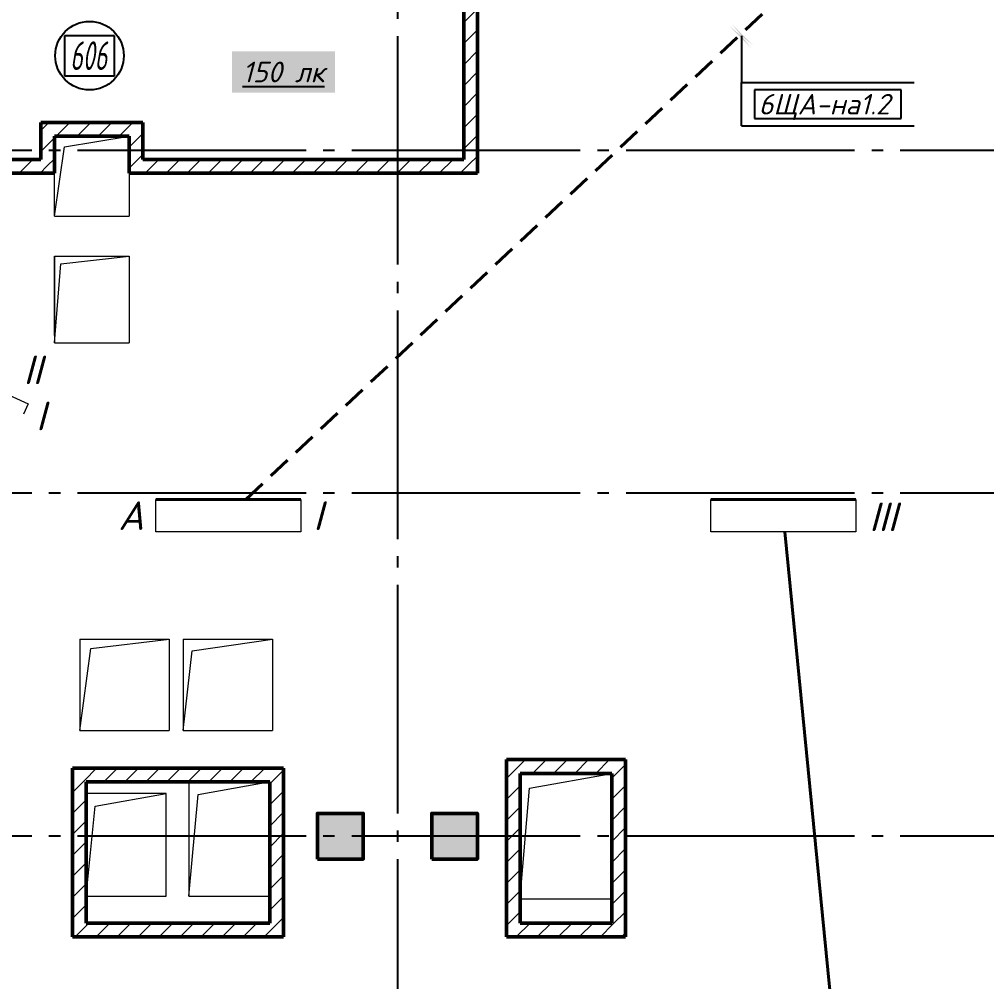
# Model space of a CAD drawing. Header units: millimetres. Extents: x 0 to 1093, y 0 to 420.
# Drawn here: x 185.1 to 269.7, y 176.9 to 261 of the extents above; entities that cross this region are included whole.
import ezdxf

# ---------------------------------------------------------------- set-up
doc = ezdxf.new("R2010")
doc.units = ezdxf.units.MM
doc.linetypes.add('JIS_02_2.0', pattern=[3, 2, -1])
doc.linetypes.add('ГОСТ 2.303 5', pattern=[24, 20, -1.5, 1, -1.5])
for name, color, linetype in [('Viewport1ForCustomObjects_0', 7, 'Continuous'), ('Viewport2ForCustomObjects_0', 7, 'Continuous'), ('Номер помещения', 7, 'Continuous'), ('СПКБ-0000-000-АР#006$0$Колонны существующие', 7, 'Continuous'), ('СПКБ-0000-000-АР#006$0$Стены', 7, 'Continuous'), ('Строительные оси', 7, 'Continuous'), ('ЭО_АВАРИЙНОЕ ОСВЕЩЕНИЕ', 7, 'Continuous'), ('ЭО_РАБОЧЕЕ ОСВЕЩЕНИЕ', 7, 'Continuous'), ('ЭС', 7, 'Continuous')]:
    doc.layers.add(name, color=color, linetype=linetype)
doc.layers.add('СПКБ-0000-000-АР#006$0$Колонны существующие_Ном._пера__102', color=7, linetype='Continuous', lineweight=13, true_color=0xcccccc)
doc.layers.add('СПКБ-0000-000-АР#006$0$Стены_Ном._пера__58', color=7, linetype='Continuous', lineweight=50, true_color=0xdf0000)
for name, color, linetype, lineweight in [('СПКБ-0000-000-АР#006$0$Колонны существующие_Ном._пера__141', 7, 'Continuous', 50), ('СПКБ-0000-000-АР#006$0$Стены_Ном._пера__20', 1, 'Continuous', 20), ('СПКБ-0000-000-АР#006$0$Шахты ОВ_Ном._пера__1', 7, 'Continuous', 13)]:
    doc.layers.add(name, color=color, linetype=linetype, lineweight=lineweight)
doc.styles.add('1.8', font='isocpeui.ttf', dxfattribs={"height": 1.8})
doc.styles.add('2.5', font='isocpeui.ttf')
doc.styles.add('CustomTextStyle4', font='isocpeui.ttf', dxfattribs={"width": 0.608174, "height": 2.5})
doc.styles.add('CustomTextStyle55', font='isocpeui.ttf', dxfattribs={"width": 0.987755, "height": 1.8})
pattern_1 = [(45, (0, 0), (-91.9239, 91.9239), [])]

# ---------------------------------------------------------------- blocks, each defined once
blk = doc.blocks.new('*E373')
at = {"layer": 'Номер помещения', "color": 7, "linetype": 'Continuous', "true_color": 0xffffff}
for p, q in [((-144.33, 138.889), (-148.705, 138.889)), ((-148.705, 138.889), (-148.705, 135.389)), ((-144.33, 135.389), (-144.33, 138.889)), ((-148.705, 135.389), (-144.33, 135.389)), ((-148.705, 135.389), (-148.705, 135.389))]:
    blk.add_line(p, q, dxfattribs=at)
at = {"layer": 'Номер помещения', "color": 6, "linetype": 'Continuous'}
blk.add_circle((-146.517, 137.139), 3, dxfattribs=at)
at = {"layer": 'Строительные оси', "color": 3, "linetype": 'ГОСТ 2.303 5', "lineweight": 25}
for p, q in [((-119.569, 258.857), (-119.569, -45.143)), ((280.431, 128.857), (-283.569, 128.857)), ((280.431, 98.857), (-283.569, 98.857)), ((280.431, 68.857), (-283.569, 68.857))]:
    blk.add_line(p, q, dxfattribs=at)
at = {"layer": 'ЭО_АВАРИЙНОЕ ОСВЕЩЕНИЕ', "color": 1, "linetype": 'JIS_02_2.0', "lineweight": 40}
blk.add_line((-132.845, 98.323), (-86.147, 142.189), dxfattribs=at)
at = {"layer": 'ЭО_АВАРИЙНОЕ ОСВЕЩЕНИЕ', "color": 7, "lineweight": 0}
for p, q in [((-155.521, 108.334), (-151.881, 106.677)), ((-151.881, 106.677), (-152.295, 105.767)), ((-140.707, 95.473), (-140.707, 98.323)), ((-128.017, 98.323), (-128.017, 95.473)), ((-128.017, 95.473), (-140.707, 95.473))]:
    blk.add_line(p, q, dxfattribs=at)
at = {"layer": 'ЭО_АВАРИЙНОЕ ОСВЕЩЕНИЕ', "color": 1, "lineweight": 40}
blk.add_line((-140.707, 98.323), (-128.017, 98.323), dxfattribs=at)
at = {"layer": 'ЭО_РАБОЧЕЕ ОСВЕЩЕНИЕ', "color": 5, "lineweight": 40}
for p, q in [((-92.158, 98.323), (-79.468, 98.323)), ((-85.673, 95.473), (-80.731, 45.282))]:
    blk.add_line(p, q, dxfattribs=at)
at = {"layer": 'ЭО_РАБОЧЕЕ ОСВЕЩЕНИЕ', "color": 7, "lineweight": 0}
for p, q in [((-92.158, 95.473), (-92.158, 98.323)), ((-79.468, 98.323), (-79.468, 95.473)), ((-79.468, 95.473), (-92.158, 95.473))]:
    blk.add_line(p, q, dxfattribs=at)
at = {"layer": 'Номер помещения', "linetype": 'Continuous', "style": 'CustomTextStyle4', "width": 0.608174}
blk.add_text('606', height=2.5, dxfattribs=at).set_placement((-148.205, 135.889))
blk = doc.blocks.new('СПКБ-0000-000-АР#006$0$Стена_37', base_point=(-24406.7, 12685.9))
at = {"layer": 'СПКБ-0000-000-АР#006$0$Стены_Ном._пера__20', "linetype": 'Continuous', "lineweight": 20}
h = blk.add_hatch(dxfattribs=at)
h.set_pattern_fill('КИРПИЧ_ОБЫКНОВЕННЫЙ', color=1, style=0, pattern_type=2)
h.set_pattern_definition(pattern_1)
h.paths.add_polyline_path([(-24406.7, 12685.9), (-14957.8, 12685.9), (-15077.8, 12805.9), (-24406.7, 12805.9)])
at = {"layer": 'СПКБ-0000-000-АР#006$0$Стены_Ном._пера__58', "color": 12, "linetype": 'Continuous', "lineweight": 50, "true_color": 0xdf0000, "flags": 128}
for points in [[(-19716.5, 12805.9), (-24406.7, 12805.9)], [(-24406.7, 12805.9), (-24406.7, 12685.9)], [(-17827.2, 12805.9), (-19596.5, 12805.9)], [(-15077.8, 12805.9), (-17707.2, 12805.9)], [(-24406.7, 12685.9), (-15986.6, 12685.9)], [(-15866.6, 12685.9), (-14957.8, 12685.9)]]:
    blk.add_lwpolyline(points, dxfattribs=at)
blk = doc.blocks.new('СПКБ-0000-000-АР#006$0$Стена_46', base_point=(-11256.9, 15685.7))
at = {"layer": 'СПКБ-0000-000-АР#006$0$Стены_Ном._пера__20', "linetype": 'Continuous', "lineweight": 20}
h = blk.add_hatch(dxfattribs=at)
h.set_pattern_fill('КИРПИЧ_ОБЫКНОВЕННЫЙ', color=1, style=0, pattern_type=2)
h.set_pattern_definition(pattern_1)
h.paths.add_polyline_path([(-11376.9, 12805.9), (-11256.9, 12685.9), (-11256.9, 15685.7), (-11376.9, 15685.7)])
at = {"layer": 'СПКБ-0000-000-АР#006$0$Стены_Ном._пера__58', "color": 12, "linetype": 'Continuous', "lineweight": 50, "true_color": 0xdf0000, "flags": 128}
for points in [[(-11376.9, 15685.7), (-11376.9, 12805.9)], [(-11256.9, 12685.9), (-11256.9, 15685.7)]]:
    blk.add_lwpolyline(points, dxfattribs=at)
blk = doc.blocks.new('СПКБ-0000-000-АР#006$0$Стена_77', base_point=(-14305.4, 12685.9))
at = {"layer": 'СПКБ-0000-000-АР#006$0$Стены_Ном._пера__20', "linetype": 'Continuous', "lineweight": 20}
h = blk.add_hatch(dxfattribs=at)
h.set_pattern_fill('КИРПИЧ_ОБЫКНОВЕННЫЙ', color=1, style=0, pattern_type=2)
h.set_pattern_definition(pattern_1)
h.paths.add_polyline_path([(-14305.4, 12685.9), (-11256.9, 12685.9), (-11376.9, 12805.9), (-14185.4, 12805.9)])
at = {"layer": 'СПКБ-0000-000-АР#006$0$Стены_Ном._пера__58', "color": 12, "linetype": 'Continuous', "lineweight": 50, "true_color": 0xdf0000, "flags": 128}
for points in [[(-11376.9, 12805.9), (-14185.4, 12805.9)], [(-14305.4, 12685.9), (-11256.9, 12685.9)]]:
    blk.add_lwpolyline(points, dxfattribs=at)
blk = doc.blocks.new('СПКБ-0000-000-АР#006$0$Стена_78', base_point=(-14305.4, 13010.7))
at = {"layer": 'СПКБ-0000-000-АР#006$0$Стены_Ном._пера__20', "linetype": 'Continuous', "lineweight": 20}
h = blk.add_hatch(dxfattribs=at)
h.set_pattern_fill('КИРПИЧ_ОБЫКНОВЕННЫЙ', color=1, style=0, pattern_type=2)
h.set_pattern_definition(pattern_1)
h.paths.add_polyline_path([(-14305.4, 13010.7), (-14305.4, 12685.9), (-14185.4, 12805.9), (-14185.4, 13130.7)])
at = {"layer": 'СПКБ-0000-000-АР#006$0$Стены_Ном._пера__58', "color": 12, "linetype": 'Continuous', "lineweight": 50, "true_color": 0xdf0000, "flags": 128}
for points in [[(-14185.4, 12805.9), (-14185.4, 13130.7)], [(-14305.4, 13010.7), (-14305.4, 12685.9)]]:
    blk.add_lwpolyline(points, dxfattribs=at)
blk = doc.blocks.new('СПКБ-0000-000-АР#006$0$Стена_79', base_point=(-14957.8, 12685.9))
at = {"layer": 'СПКБ-0000-000-АР#006$0$Стены_Ном._пера__20', "linetype": 'Continuous', "lineweight": 20}
h = blk.add_hatch(dxfattribs=at)
h.set_pattern_fill('КИРПИЧ_ОБЫКНОВЕННЫЙ', color=1, style=0, pattern_type=2)
h.set_pattern_definition(pattern_1)
h.paths.add_polyline_path([(-14957.8, 12685.9), (-14957.8, 13010.7), (-15077.8, 13130.7), (-15077.8, 12805.9)])
at = {"layer": 'СПКБ-0000-000-АР#006$0$Стены_Ном._пера__58', "color": 12, "linetype": 'Continuous', "lineweight": 50, "true_color": 0xdf0000, "flags": 128}
for points in [[(-15077.8, 13130.7), (-15077.8, 12805.9)], [(-14957.8, 12685.9), (-14957.8, 13010.7)]]:
    blk.add_lwpolyline(points, dxfattribs=at)
blk = doc.blocks.new('СПКБ-0000-000-АР#006$0$Стена_80', base_point=(-14305.4, 13010.7))
at = {"layer": 'СПКБ-0000-000-АР#006$0$Стены_Ном._пера__20', "linetype": 'Continuous', "lineweight": 20}
h = blk.add_hatch(dxfattribs=at)
h.set_pattern_fill('КИРПИЧ_ОБЫКНОВЕННЫЙ', color=1, style=0, pattern_type=2)
h.set_pattern_definition(pattern_1)
h.paths.add_polyline_path([(-14185.4, 13130.7), (-15077.8, 13130.7), (-14957.8, 13010.7), (-14305.4, 13010.7)])
at = {"layer": 'СПКБ-0000-000-АР#006$0$Стены_Ном._пера__58', "color": 12, "linetype": 'Continuous', "lineweight": 50, "true_color": 0xdf0000, "flags": 128}
for points in [[(-14185.4, 13130.7), (-15077.8, 13130.7)], [(-14957.8, 13010.7), (-14305.4, 13010.7)]]:
    blk.add_lwpolyline(points, dxfattribs=at)
blk = doc.blocks.new('СПКБ-0000-000-АР#006$0$Стена_89', base_point=(-14681.9, 6125.7))
at = {"layer": 'СПКБ-0000-000-АР#006$0$Стены_Ном._пера__20', "linetype": 'Continuous', "lineweight": 20}
h = blk.add_hatch(dxfattribs=at)
h.set_pattern_fill('КИРПИЧ_ОБЫКНОВЕННЫЙ', color=1, style=0, pattern_type=2)
h.set_pattern_definition(pattern_1)
h.paths.add_polyline_path([(-14801.9, 6005.7), (-12953, 6005.7), (-13073, 6125.7), (-14681.9, 6125.7)])
at = {"layer": 'СПКБ-0000-000-АР#006$0$Стены_Ном._пера__58', "color": 12, "linetype": 'Continuous', "lineweight": 50, "true_color": 0xdf0000, "flags": 128}
for points in [[(-13073, 6125.7), (-14681.9, 6125.7)], [(-14801.9, 6005.7), (-12953, 6005.7)]]:
    blk.add_lwpolyline(points, dxfattribs=at)
blk = doc.blocks.new('СПКБ-0000-000-АР#006$0$Стена_90', base_point=(-14681.9, 7360.7))
at = {"layer": 'СПКБ-0000-000-АР#006$0$Стены_Ном._пера__20', "linetype": 'Continuous', "lineweight": 20}
h = blk.add_hatch(dxfattribs=at)
h.set_pattern_fill('КИРПИЧ_ОБЫКНОВЕННЫЙ', color=1, style=0, pattern_type=2)
h.set_pattern_definition(pattern_1)
h.paths.add_polyline_path([(-14801.9, 7480.7), (-14801.9, 6005.7), (-14681.9, 6125.7), (-14681.9, 7360.7)])
at = {"layer": 'СПКБ-0000-000-АР#006$0$Стены_Ном._пера__58', "color": 12, "linetype": 'Continuous', "lineweight": 50, "true_color": 0xdf0000, "flags": 128}
for points in [[(-14801.9, 7480.7), (-14801.9, 6005.7)], [(-14681.9, 6125.7), (-14681.9, 7360.7)]]:
    blk.add_lwpolyline(points, dxfattribs=at)
blk = doc.blocks.new('СПКБ-0000-000-АР#006$0$Стена_91', base_point=(-14681.9, 7360.7))
at = {"layer": 'СПКБ-0000-000-АР#006$0$Стены_Ном._пера__20', "linetype": 'Continuous', "lineweight": 20}
h = blk.add_hatch(dxfattribs=at)
h.set_pattern_fill('КИРПИЧ_ОБЫКНОВЕННЫЙ', color=1, style=0, pattern_type=2)
h.set_pattern_definition(pattern_1)
h.paths.add_polyline_path([(-14681.9, 7360.7), (-13073, 7360.7), (-12953, 7480.7), (-14801.9, 7480.7)])
at = {"layer": 'СПКБ-0000-000-АР#006$0$Стены_Ном._пера__58', "color": 12, "linetype": 'Continuous', "lineweight": 50, "true_color": 0xdf0000, "flags": 128}
for points in [[(-12953, 7480.7), (-14801.9, 7480.7)], [(-14681.9, 7360.7), (-13073, 7360.7)]]:
    blk.add_lwpolyline(points, dxfattribs=at)
blk = doc.blocks.new('СПКБ-0000-000-АР#006$0$Стена_92', base_point=(-13073, 7360.7))
at = {"layer": 'СПКБ-0000-000-АР#006$0$Стены_Ном._пера__20', "linetype": 'Continuous', "lineweight": 20}
h = blk.add_hatch(dxfattribs=at)
h.set_pattern_fill('КИРПИЧ_ОБЫКНОВЕННЫЙ', color=1, style=0, pattern_type=2)
h.set_pattern_definition(pattern_1)
h.paths.add_polyline_path([(-13073, 7360.7), (-13073, 6125.7), (-12953, 6005.7), (-12953, 7480.7)])
at = {"layer": 'СПКБ-0000-000-АР#006$0$Стены_Ном._пера__58', "color": 12, "linetype": 'Continuous', "lineweight": 50, "true_color": 0xdf0000, "flags": 128}
for points in [[(-12953, 6005.7), (-12953, 7480.7)], [(-13073, 7360.7), (-13073, 6125.7)]]:
    blk.add_lwpolyline(points, dxfattribs=at)
blk = doc.blocks.new('СПКБ-0000-000-АР#006$0$Стена_93', base_point=(-10881.9, 7435.7))
at = {"layer": 'СПКБ-0000-000-АР#006$0$Стены_Ном._пера__20', "linetype": 'Continuous', "lineweight": 20}
h = blk.add_hatch(dxfattribs=at)
h.set_pattern_fill('КИРПИЧ_ОБЫКНОВЕННЫЙ', color=1, style=0, pattern_type=2)
h.set_pattern_definition(pattern_1)
h.paths.add_polyline_path([(-11001.9, 7555.7), (-11001.9, 6005.7), (-10881.9, 6125.7), (-10881.9, 7435.7)])
at = {"layer": 'СПКБ-0000-000-АР#006$0$Стены_Ном._пера__58', "color": 12, "linetype": 'Continuous', "lineweight": 50, "true_color": 0xdf0000, "flags": 128}
for points in [[(-11001.9, 7555.7), (-11001.9, 6005.7)], [(-10881.9, 6125.7), (-10881.9, 7435.7)]]:
    blk.add_lwpolyline(points, dxfattribs=at)
blk = doc.blocks.new('СПКБ-0000-000-АР#006$0$Стена_94', base_point=(-10881.9, 7435.7))
at = {"layer": 'СПКБ-0000-000-АР#006$0$Стены_Ном._пера__20', "linetype": 'Continuous', "lineweight": 20}
h = blk.add_hatch(dxfattribs=at)
h.set_pattern_fill('КИРПИЧ_ОБЫКНОВЕННЫЙ', color=1, style=0, pattern_type=2)
h.set_pattern_definition(pattern_1)
h.paths.add_polyline_path([(-10881.9, 7435.7), (-10081.9, 7435.7), (-9961.9, 7555.7), (-11001.9, 7555.7)])
at = {"layer": 'СПКБ-0000-000-АР#006$0$Стены_Ном._пера__58', "color": 12, "linetype": 'Continuous', "lineweight": 50, "true_color": 0xdf0000, "flags": 128}
for points in [[(-9961.9, 7555.7), (-11001.9, 7555.7)], [(-10881.9, 7435.7), (-10081.9, 7435.7)]]:
    blk.add_lwpolyline(points, dxfattribs=at)
blk = doc.blocks.new('СПКБ-0000-000-АР#006$0$Стена_95', base_point=(-10881.9, 6125.7))
at = {"layer": 'СПКБ-0000-000-АР#006$0$Стены_Ном._пера__20', "linetype": 'Continuous', "lineweight": 20}
h = blk.add_hatch(dxfattribs=at)
h.set_pattern_fill('КИРПИЧ_ОБЫКНОВЕННЫЙ', color=1, style=0, pattern_type=2)
h.set_pattern_definition(pattern_1)
h.paths.add_polyline_path([(-11001.9, 6005.7), (-9961.9, 6005.7), (-10081.9, 6125.7), (-10881.9, 6125.7)])
at = {"layer": 'СПКБ-0000-000-АР#006$0$Стены_Ном._пера__58', "color": 12, "linetype": 'Continuous', "lineweight": 50, "true_color": 0xdf0000, "flags": 128}
for points in [[(-10081.9, 6125.7), (-10881.9, 6125.7)], [(-11001.9, 6005.7), (-9961.9, 6005.7)]]:
    blk.add_lwpolyline(points, dxfattribs=at)
blk = doc.blocks.new('СПКБ-0000-000-АР#006$0$Стена_96', base_point=(-10081.9, 7435.7))
at = {"layer": 'СПКБ-0000-000-АР#006$0$Стены_Ном._пера__20', "linetype": 'Continuous', "lineweight": 20}
h = blk.add_hatch(dxfattribs=at)
h.set_pattern_fill('КИРПИЧ_ОБЫКНОВЕННЫЙ', color=1, style=0, pattern_type=2)
h.set_pattern_definition(pattern_1)
h.paths.add_polyline_path([(-10081.9, 7435.7), (-10081.9, 6125.7), (-9961.9, 6005.7), (-9961.9, 7555.7)])
at = {"layer": 'СПКБ-0000-000-АР#006$0$Стены_Ном._пера__58', "color": 12, "linetype": 'Continuous', "lineweight": 50, "true_color": 0xdf0000, "flags": 128}
for points in [[(-9961.9, 6005.7), (-9961.9, 7555.7)], [(-10081.9, 7435.7), (-10081.9, 6125.7)]]:
    blk.add_lwpolyline(points, dxfattribs=at)
blk = doc.blocks.new('СПКБ-0000-000-АР#006$0$Колонна_51', base_point=(-12456.9, 6885.7))
at = {"layer": 'СПКБ-0000-000-АР#006$0$Колонны существующие_Ном._пера__102', "linetype": 'Continuous', "lineweight": 13, "true_color": 0xcccccc}
blk.add_hatch(color=254, dxfattribs=at).paths.add_polyline_path([(-12656.9, 6685.7), (-12256.9, 6685.7), (-12256.9, 7085.7), (-12656.9, 7085.7)])
at = {"layer": 'СПКБ-0000-000-АР#006$0$Колонны существующие_Ном._пера__141', "color": 7, "linetype": 'Continuous', "lineweight": 50, "flags": 128}
blk.add_lwpolyline([(-12656.9, 6685.7), (-12256.9, 6685.7), (-12256.9, 7085.7), (-12656.9, 7085.7)], close=True, dxfattribs=at)
blk = doc.blocks.new('СПКБ-0000-000-АР#006$0$Колонна_52', base_point=(-11456.9, 6885.7))
at = {"layer": 'СПКБ-0000-000-АР#006$0$Колонны существующие_Ном._пера__102', "linetype": 'Continuous', "lineweight": 13, "true_color": 0xcccccc}
blk.add_hatch(color=254, dxfattribs=at).paths.add_polyline_path([(-11656.9, 6685.7), (-11256.9, 6685.7), (-11256.9, 7085.7), (-11656.9, 7085.7)])
at = {"layer": 'СПКБ-0000-000-АР#006$0$Колонны существующие_Ном._пера__141', "color": 7, "linetype": 'Continuous', "lineweight": 50, "flags": 128}
blk.add_lwpolyline([(-11656.9, 6685.7), (-11256.9, 6685.7), (-11256.9, 7085.7), (-11656.9, 7085.7)], close=True, dxfattribs=at)
blk = doc.blocks.new('*E372')
at = {"layer": 'СПКБ-0000-000-АР#006$0$Шахты ОВ_Ном._пера__1', "color": 7, "linetype": 'Continuous', "lineweight": 13}
for p, q in [((95.989, 156.951), (102.513, 156.951)), ((95.989, 149.951), (95.989, 156.951)), ((96.857, 156.012), (102.513, 156.951)), ((102.513, 156.951), (102.513, 149.951)), ((95.989, 149.951), (96.857, 156.012)), ((95.989, 149.951), (102.513, 149.951)), ((95.989, 139.516), (95.989, 146.451)), ((95.991, 146.451), (102.513, 146.451)), ((95.991, 146.451), (95.991, 138.851)), ((96.536, 145.772), (102.513, 146.451)), ((102.513, 146.451), (102.513, 138.851)), ((95.991, 138.851), (96.536, 145.772)), ((95.991, 138.851), (102.513, 138.851)), ((98.203, 112.95), (106.026, 112.95)), ((98.203, 112.95), (98.203, 104.951)), ((99.153, 112.131), (106.026, 112.95)), ((106.026, 112.95), (106.026, 104.951)), ((107.249, 112.95), (107.249, 104.951)), ((107.249, 112.95), (115.071, 112.95)), ((108.034, 111.924), (115.071, 112.95)), ((115.071, 112.95), (115.071, 104.951)), ((98.203, 104.951), (99.153, 112.131)), ((107.249, 104.951), (108.034, 111.924)), ((98.203, 104.951), (106.026, 104.951)), ((107.249, 104.951), (115.071, 104.951)), ((137.564, 99.907), (144.749, 101.201)), ((108.547, 99.345), (114.748, 100.451)), ((136.749, 90.319), (137.564, 99.907)), ((99.548, 98.345), (105.749, 99.451)), ((107.749, 90.451), (108.547, 99.345)), ((98.749, 90.451), (99.548, 98.345))]:
    blk.add_line(p, q, dxfattribs=at)
at = {"layer": 'СПКБ-0000-000-АР#006$0$Шахты ОВ_Ном._пера__1', "color": 7, "linetype": 'Continuous', "lineweight": 13, "flags": 128}
for points in [[(136.749, 101.201), (144.749, 101.201), (144.749, 90.201), (136.749, 90.201)], [(114.748, 90.451), (114.748, 100.451), (107.748, 100.451), (107.749, 90.451)], [(105.749, 90.451), (105.749, 99.451), (98.749, 99.451), (98.749, 90.451)]]:
    blk.add_lwpolyline(points, close=True, dxfattribs=at)
at = {"layer": 'СПКБ-0000-000-АР#006$0$Колонны существующие', "color": 7, "lineweight": 50, "xscale": 0.01, "yscale": 0.01, "zscale": 0.01}
for name, p in [('СПКБ-0000-000-АР#006$0$Колонна_51', (120.999, 95.701)), ('СПКБ-0000-000-АР#006$0$Колонна_52', (130.999, 95.701))]:
    blk.add_blockref(name, p, dxfattribs=at)
at = {"layer": 'СПКБ-0000-000-АР#006$0$Стены', "color": 12, "lineweight": 50, "true_color": 0xdf0000, "xscale": 0.01, "yscale": 0.01, "zscale": 0.01}
for name, p in [('СПКБ-0000-000-АР#006$0$Стена_46', (132.999, 183.701)), ('СПКБ-0000-000-АР#006$0$Стена_79', (95.989, 153.702)), ('СПКБ-0000-000-АР#006$0$Стена_80', (102.513, 156.951)), ('СПКБ-0000-000-АР#006$0$Стена_78', (102.513, 156.951)), ('СПКБ-0000-000-АР#006$0$Стена_37', (1.5, 153.702)), ('СПКБ-0000-000-АР#006$0$Стена_77', (102.513, 153.702)), ('СПКБ-0000-000-АР#006$0$Стена_90', (98.749, 100.451)), ('СПКБ-0000-000-АР#006$0$Стена_91', (98.749, 100.451)), ('СПКБ-0000-000-АР#006$0$Стена_92', (114.837, 100.451)), ('СПКБ-0000-000-АР#006$0$Стена_93', (136.749, 101.201)), ('СПКБ-0000-000-АР#006$0$Стена_94', (136.749, 101.201)), ('СПКБ-0000-000-АР#006$0$Стена_96', (144.749, 101.201)), ('СПКБ-0000-000-АР#006$0$Стена_89', (98.749, 88.101)), ('СПКБ-0000-000-АР#006$0$Стена_95', (136.749, 88.101))]:
    blk.add_blockref(name, p, dxfattribs=at)
blk = doc.blocks.new('CustomObjectsInViewport1_0')
at = {"layer": 'ЭС'}
for p, q in [((248.294, 259.593), (248.294, 255.523)), ((248.294, 255.523), (263.408, 255.523)), ((248.294, 251.723), (248.294, 255.523)), ((248.294, 251.723), (263.408, 251.723))]:
    blk.add_line(p, q, dxfattribs=at)
at = {"layer": 'ЭС', "color": 7, "true_color": 0xffffff}
for p, q in [((262.268, 254.883), (249.434, 254.883)), ((249.434, 254.883), (249.434, 252.363)), ((262.268, 252.363), (262.268, 254.883)), ((249.434, 252.363), (262.268, 252.363)), ((249.434, 252.363), (249.434, 252.363))]:
    blk.add_line(p, q, dxfattribs=at)
at = {"layer": 'ЭС'}
blk.add_solid([(249.4, 258.699), (247.4, 260.699), (247.188, 260.486), (249.188, 258.486)], dxfattribs=at)
at = {"layer": 'ЭС', "style": 'CustomTextStyle55', "width": 0.987755}
blk.add_text('6ЩА-на1.2', height=1.8, dxfattribs=at).set_placement((249.794, 252.723))

msp = doc.modelspace()

# ---------------------------------------------------------------- block references
msp.add_blockref('*E372', (92.189, 93.885))
at = {"layer": 'Viewport1ForCustomObjects_0'}
msp.add_blockref('CustomObjectsInViewport1_0', (0, 0), dxfattribs=at)
at = {"layer": 'Viewport2ForCustomObjects_0'}
msp.add_blockref('*E373', (337.756, 120.729), dxfattribs=at)

# ---------------------------------------------------------------- texts
at = {"layer": 'ЭО_АВАРИЙНОЕ ОСВЕЩЕНИЕ', "color": 1, "insert": (194.874, 217.627), "char_height": 2.5, "attachment_point": 5, "style": '2.5'}
msp.add_mtext('А', dxfattribs=at)
at = {"layer": 'ЭО_РАБОЧЕЕ ОСВЕЩЕНИЕ', "insert": (208.217, 256.441), "char_height": 1.8, "attachment_point": 5, "style": '1.8', "bg_fill": 1, "box_fill_scale": 1.5, "bg_fill_color": 7, "bg_fill_true_color": 16777215, "bg_fill_transparency": 0}
msp.add_mtext('{\\L150 лк}', dxfattribs=at)
at = {"layer": 'ЭО_РАБОЧЕЕ ОСВЕЩЕНИЕ', "char_height": 2.5, "attachment_point": 5, "style": '2.5'}
for s, insert in [('II', (186.265, 230.385)), ('I', (186.962, 226.352)), ('I', (211.225, 217.627)), ('III', (260.677, 217.531))]:
    msp.add_mtext(s, dxfattribs=dict(at, insert=insert))

doc.saveas('drawing.dxf')
